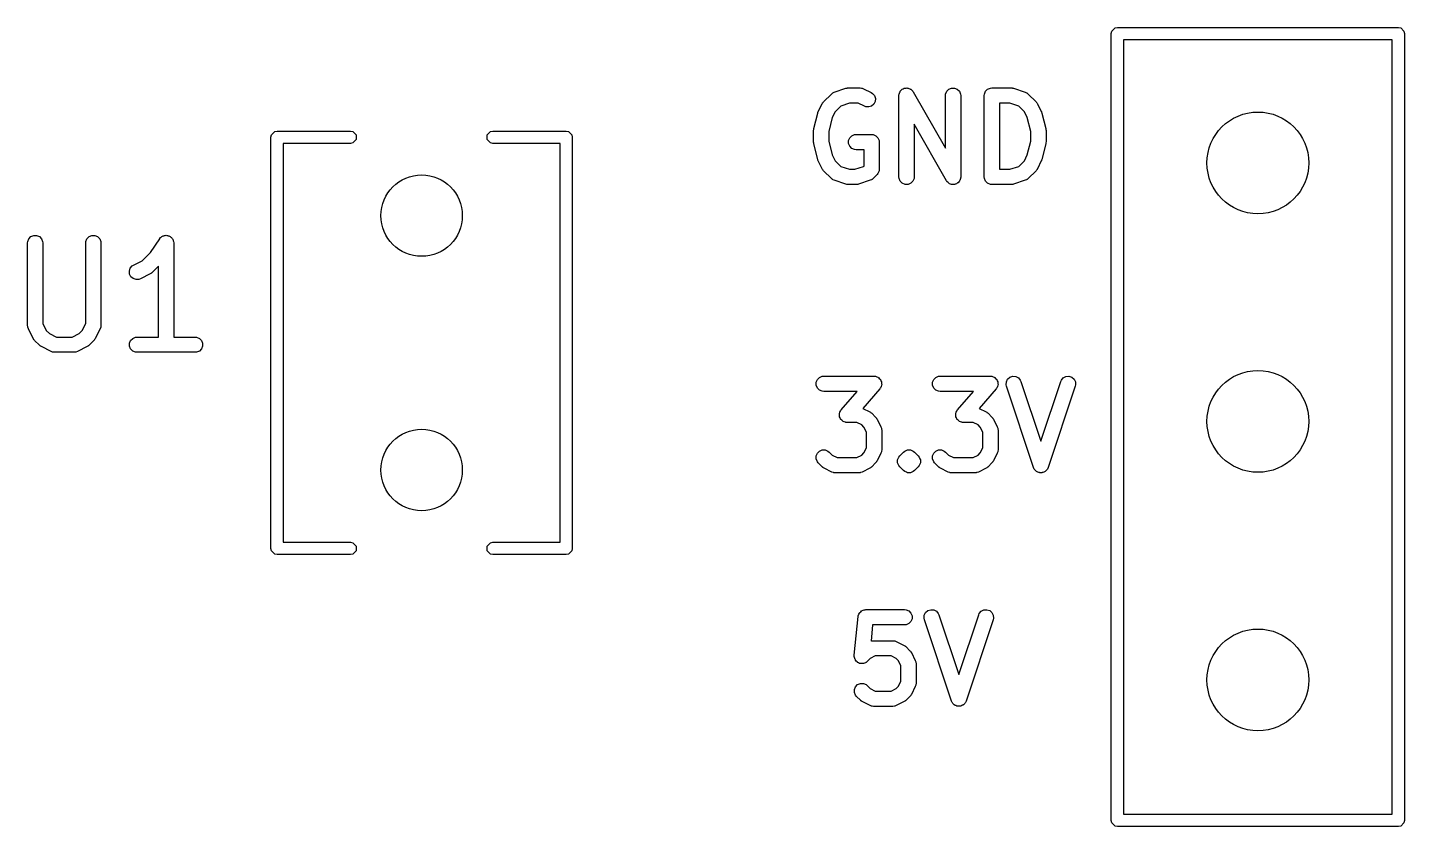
# Model space of a CAD drawing. Extents: x 90.4 to 161.7, y -143.1 to -81.8.
# Drawn here: x 146.65 to 160.18, y -105.65 to -97.8 of the extents above; entities that cross this region are included whole.
import ezdxf

# ---------------------------------------------------------------- set-up
doc = ezdxf.new("R2010")
doc.units = 0
doc.layers.add('BLACK', color=7, linetype='CONTINUOUS')

msp = doc.modelspace()

# ---------------------------------------------------------------- linework, layer by layer
at = {"layer": 'BLACK', "linetype": 'CONTINUOUS'}
for p, q in [((157.30097, -97.835795), (157.333442, -97.803323)), ((157.333442, -97.803323), (157.356403, -97.798756)), ((157.356403, -97.798756), (160.116403, -97.798756)), ((160.116403, -97.798756), (160.139364, -97.803323)), ((160.139364, -97.803323), (160.171836, -97.835795)), ((157.296403, -97.858756), (157.30097, -97.835795)), ((157.296403, -105.588756), (157.296403, -97.858756)), ((157.416403, -97.918756), (157.416403, -105.528756)), ((160.056403, -97.918756), (157.416403, -97.918756)), ((160.056403, -105.528756), (160.056403, -97.918756)), ((160.171836, -97.835795), (160.176403, -97.858756)), ((160.176403, -97.858756), (160.176403, -105.588756)), ((154.46966, -98.528235), (154.54585, -98.452045)), ((154.54585, -98.452045), (154.557215, -98.442717)), ((154.557215, -98.442717), (154.559707, -98.441684)), ((154.559707, -98.441684), (154.561741, -98.439921)), ((154.561741, -98.439921), (154.575166, -98.433927)), ((154.575166, -98.433927), (154.689452, -98.395832)), ((154.689452, -98.395832), (154.696705, -98.394182)), ((154.696705, -98.394182), (154.698537, -98.393424)), ((154.698537, -98.393424), (154.701191, -98.393162)), ((154.701191, -98.393162), (154.703789, -98.392572)), ((154.703789, -98.392572), (154.705763, -98.392712)), ((154.705763, -98.392712), (154.713169, -98.391983)), ((154.713169, -98.391983), (154.827455, -98.391983)), ((154.827455, -98.391983), (154.842087, -98.393424)), ((154.842087, -98.393424), (154.844576, -98.394455)), ((154.844576, -98.394455), (154.847264, -98.394646)), ((154.847264, -98.394646), (154.860996, -98.399901)), ((154.860996, -98.399901), (154.937186, -98.437996)), ((154.937186, -98.437996), (154.949629, -98.445828)), ((154.949629, -98.445828), (154.968802, -98.467936)), ((154.968802, -98.467936), (154.978056, -98.495697)), ((155.209598, -98.466983), (155.209968, -98.463219)), ((155.209598, -99.266983), (155.209598, -98.466983)), ((155.209781, -98.461744), (155.210302, -98.459833)), ((155.209968, -98.463219), (155.209781, -98.461744)), ((155.210302, -98.459833), (155.211039, -98.452351)), ((155.211039, -98.452351), (155.214856, -98.443135)), ((155.214856, -98.443135), (155.217481, -98.433512)), ((155.217481, -98.433512), (155.220408, -98.429731)), ((155.220408, -98.429731), (155.222238, -98.425315)), ((155.222238, -98.425315), (155.229288, -98.418264)), ((155.229288, -98.418264), (155.235398, -98.410375)), ((155.235398, -98.410375), (155.239551, -98.408001)), ((155.239551, -98.408001), (155.24293, -98.404623)), ((155.24293, -98.404623), (155.252142, -98.400806)), ((155.252142, -98.400806), (155.260807, -98.395856)), ((155.260807, -98.395856), (155.26555, -98.395253)), ((155.26555, -98.395253), (155.269966, -98.393424)), ((155.269966, -98.393424), (155.27994, -98.393424)), ((155.27994, -98.393424), (155.289837, -98.392166)), ((155.289837, -98.392166), (155.294449, -98.393424)), ((155.294449, -98.393424), (155.29923, -98.393424)), ((155.29923, -98.393424), (155.308445, -98.397241)), ((155.308445, -98.397241), (155.318069, -98.399866)), ((155.318069, -98.399866), (155.321849, -98.402793)), ((155.321849, -98.402793), (155.326266, -98.404623)), ((155.326266, -98.404623), (155.333316, -98.411673)), ((155.333316, -98.411673), (155.341206, -98.417783)), ((155.341206, -98.417783), (155.345558, -98.423915)), ((155.345558, -98.423915), (155.346958, -98.425315)), ((155.346958, -98.425315), (155.347527, -98.426689)), ((155.347527, -98.426689), (155.349716, -98.429773)), ((155.349716, -98.429773), (155.666741, -98.984566)), ((155.666741, -98.466983), (155.668182, -98.452351)), ((155.666741, -98.984566), (155.666741, -98.466983)), ((155.668182, -98.452351), (155.679381, -98.425315)), ((155.679381, -98.425315), (155.700073, -98.404623)), ((155.700073, -98.404623), (155.727109, -98.393424)), ((155.727109, -98.393424), (155.756373, -98.393424)), ((155.756373, -98.393424), (155.783409, -98.404623)), ((155.783409, -98.404623), (155.804101, -98.425315)), ((155.804101, -98.425315), (155.8153, -98.452351)), ((155.8153, -98.452351), (155.816741, -98.466983)), ((155.816741, -98.466983), (155.816741, -99.266983)), ((156.047693, -98.466983), (156.049134, -98.452351)), ((156.047693, -99.266983), (156.047693, -98.466983)), ((156.049134, -98.452351), (156.060333, -98.425315)), ((156.060333, -98.425315), (156.081025, -98.404623)), ((156.081025, -98.404623), (156.108061, -98.393424)), ((156.108061, -98.393424), (156.122693, -98.391983)), ((156.122693, -98.391983), (156.313169, -98.391983)), ((156.313169, -98.391983), (156.320574, -98.392712)), ((156.320574, -98.392712), (156.322549, -98.392572)), ((156.322549, -98.392572), (156.325146, -98.393162)), ((156.325146, -98.393162), (156.327801, -98.393424)), ((156.327801, -98.393424), (156.329632, -98.394182)), ((156.329632, -98.394182), (156.336886, -98.395832)), ((156.336886, -98.395832), (156.451172, -98.433927)), ((156.451172, -98.433927), (156.464597, -98.439921)), ((156.464597, -98.439921), (156.466632, -98.441686)), ((156.466632, -98.441686), (156.469123, -98.442718)), ((156.469123, -98.442718), (156.480488, -98.452045)), ((156.480488, -98.452045), (156.556678, -98.528235)), ((154.417516, -98.623918), (154.455611, -98.547727)), ((154.455611, -98.547727), (154.459575, -98.541427)), ((154.459575, -98.541427), (154.460333, -98.5396)), ((154.460333, -98.5396), (154.462021, -98.537543)), ((154.462021, -98.537543), (154.463443, -98.535284)), ((154.463443, -98.535284), (154.464941, -98.533984)), ((154.464941, -98.533984), (154.46966, -98.528235)), ((154.639396, -98.57063), (154.584332, -98.625694)), ((154.725339, -98.541983), (154.639396, -98.57063)), ((154.80975, -98.541983), (154.725339, -98.541983)), ((154.870104, -98.57216), (154.80975, -98.541983)), ((154.883836, -98.577415), (154.870104, -98.57216)), ((154.913026, -98.579489), (154.883836, -98.577415)), ((154.940787, -98.570235), (154.913026, -98.579489)), ((154.962895, -98.551062), (154.940787, -98.570235)), ((154.975982, -98.524887), (154.962895, -98.551062)), ((154.978056, -98.495697), (154.975982, -98.524887)), ((156.300999, -98.541983), (156.197693, -98.541983)), ((156.197693, -98.541983), (156.197693, -99.191983)), ((156.386941, -98.57063), (156.300999, -98.541983)), ((156.442005, -98.625694), (156.386941, -98.57063)), ((156.556678, -98.528235), (156.561398, -98.533985)), ((156.561398, -98.533985), (156.562895, -98.535284)), ((156.562895, -98.535284), (156.564314, -98.537538)), ((156.564314, -98.537538), (156.566006, -98.5396)), ((156.566006, -98.5396), (156.566764, -98.541432)), ((156.566764, -98.541432), (156.570727, -98.547727)), ((156.570727, -98.547727), (156.608822, -98.623918)), ((154.373741, -98.791649), (154.411837, -98.639268)), ((154.411837, -98.639268), (154.412222, -98.638188)), ((154.412222, -98.638188), (154.412261, -98.63765)), ((154.412261, -98.63765), (154.414585, -98.631574)), ((154.414585, -98.631574), (154.416784, -98.625423)), ((154.416784, -98.625423), (154.417106, -98.624987)), ((154.417106, -98.624987), (154.417516, -98.623918)), ((154.555362, -98.683634), (154.521502, -98.819075)), ((154.584332, -98.625694), (154.555362, -98.683634)), ((155.676623, -99.304193), (155.359598, -98.749399)), ((155.359598, -98.749399), (155.359598, -99.266983)), ((156.470975, -98.683633), (156.442005, -98.625694)), ((156.504836, -98.819075), (156.470975, -98.683633)), ((156.608822, -98.623918), (156.609231, -98.624987)), ((156.609231, -98.624987), (156.609554, -98.625423)), ((156.609554, -98.625423), (156.611752, -98.631574)), ((156.611752, -98.631574), (156.614077, -98.63765)), ((156.614077, -98.63765), (156.614115, -98.638188)), ((156.614115, -98.638188), (156.614501, -98.639268)), ((156.614501, -98.639268), (156.652597, -98.79165)), ((149.040347, -98.876677), (149.044914, -98.853716)), ((149.040347, -102.916677), (149.040347, -98.876677)), ((149.044914, -98.853716), (149.077386, -98.821244)), ((149.077386, -98.821244), (149.100347, -98.816677)), ((149.100347, -98.816677), (149.821347, -98.816677)), ((149.821347, -98.816677), (149.844308, -98.821244)), ((149.844308, -98.821244), (149.87678, -98.853716)), ((149.87678, -98.853716), (149.87678, -98.899638)), ((151.163914, -98.853716), (151.196386, -98.821244)), ((151.163914, -98.899638), (151.163914, -98.853716)), ((151.196386, -98.821244), (151.219347, -98.816677)), ((151.219347, -98.816677), (151.940347, -98.816677)), ((151.940347, -98.816677), (151.963308, -98.821244)), ((151.963308, -98.821244), (151.99578, -98.853716)), ((151.99578, -98.853716), (152.000347, -98.876677)), ((152.000347, -98.876677), (152.000347, -102.916677)), ((154.371502, -98.80984), (154.371753, -98.807286)), ((154.371502, -98.924126), (154.371502, -98.80984)), ((154.371591, -98.806194), (154.3724, -98.800719)), ((154.371753, -98.807286), (154.371591, -98.806194)), ((154.3724, -98.800719), (154.372943, -98.795208)), ((154.372943, -98.795208), (154.373365, -98.794187)), ((154.373365, -98.794187), (154.373741, -98.791649)), ((154.521502, -98.819075), (154.521502, -98.91489)), ((154.715801, -98.909494), (154.727, -98.882458)), ((154.727, -98.882458), (154.747692, -98.861766)), ((154.747692, -98.861766), (154.774728, -98.850567)), ((154.774728, -98.850567), (154.78936, -98.849126)), ((154.78936, -98.849126), (154.941741, -98.849126)), ((154.941741, -98.849126), (154.956373, -98.850567)), ((154.956373, -98.850567), (154.983409, -98.861766)), ((154.983409, -98.861766), (155.004101, -98.882458)), ((155.004101, -98.882458), (155.0153, -98.909494)), ((156.504836, -98.91489), (156.504836, -98.819075)), ((156.652597, -98.79165), (156.652972, -98.794186)), ((156.652972, -98.794186), (156.653395, -98.795208)), ((156.653395, -98.795208), (156.653937, -98.80072)), ((156.653937, -98.80072), (156.654747, -98.806194)), ((156.654747, -98.806194), (156.654584, -98.807286)), ((156.654584, -98.807286), (156.654836, -98.80984)), ((156.654836, -98.80984), (156.654836, -98.924126)), ((149.821347, -98.936677), (149.160347, -98.936677)), ((149.160347, -98.936677), (149.160347, -102.856677)), ((149.844308, -98.93211), (149.821347, -98.936677)), ((149.87678, -98.899638), (149.844308, -98.93211)), ((151.196386, -98.93211), (151.163914, -98.899638)), ((151.219347, -98.936677), (151.196386, -98.93211)), ((151.880347, -98.936677), (151.219347, -98.936677)), ((151.880347, -102.856677), (151.880347, -98.936677)), ((154.371753, -98.926679), (154.371502, -98.924126)), ((154.371591, -98.927772), (154.371753, -98.926679)), ((154.3724, -98.933246), (154.371591, -98.927772)), ((154.372943, -98.938758), (154.3724, -98.933246)), ((154.373365, -98.939778), (154.372943, -98.938758)), ((154.373741, -98.942317), (154.373365, -98.939778)), ((154.411837, -99.094698), (154.373741, -98.942317)), ((154.521502, -98.91489), (154.555362, -99.05033)), ((154.715801, -98.938758), (154.715801, -98.909494)), ((154.727, -98.965794), (154.715801, -98.938758)), ((154.747692, -98.986486), (154.727, -98.965794)), ((154.774728, -98.997685), (154.747692, -98.986486)), ((154.78936, -98.999126), (154.774728, -98.997685)), ((154.866741, -98.999126), (154.78936, -98.999126)), ((154.866741, -99.159726), (154.866741, -98.999126)), ((155.0153, -98.909494), (155.016741, -98.924126)), ((155.016741, -98.924126), (155.016741, -99.190792)), ((156.470975, -99.050331), (156.504836, -98.91489)), ((156.652597, -98.942316), (156.614501, -99.094698)), ((156.652972, -98.939779), (156.652597, -98.942316)), ((156.653395, -98.938758), (156.652972, -98.939779)), ((156.653937, -98.933245), (156.653395, -98.938758)), ((156.654747, -98.927772), (156.653937, -98.933245)), ((156.654836, -98.924126), (156.654584, -98.926679)), ((156.654584, -98.926679), (156.654747, -98.927772)), ((154.412222, -99.095777), (154.411837, -99.094698)), ((154.412261, -99.096316), (154.412222, -99.095777)), ((154.414585, -99.102391), (154.412261, -99.096316)), ((154.416784, -99.108543), (154.414585, -99.102391)), ((154.417106, -99.108978), (154.416784, -99.108543)), ((154.417516, -99.110048), (154.417106, -99.108978)), ((154.455611, -99.186238), (154.417516, -99.110048)), ((154.555362, -99.05033), (154.584332, -99.10827)), ((154.584332, -99.10827), (154.639397, -99.163336)), ((156.38694, -99.163336), (156.442005, -99.10827)), ((156.442005, -99.10827), (156.470975, -99.050331)), ((156.608822, -99.110048), (156.570727, -99.186238)), ((156.609231, -99.108978), (156.608822, -99.110048)), ((156.609554, -99.108543), (156.609231, -99.108978)), ((156.611752, -99.102391), (156.609554, -99.108543)), ((156.614077, -99.096316), (156.611752, -99.102391)), ((156.614115, -99.095777), (156.614077, -99.096316)), ((156.614501, -99.094698), (156.614115, -99.095777)), ((154.459574, -99.192534), (154.455611, -99.186238)), ((154.460332, -99.194364), (154.459574, -99.192534)), ((154.462021, -99.196422), (154.460332, -99.194364)), ((154.463443, -99.198681), (154.462021, -99.196422)), ((154.464941, -99.19998), (154.463443, -99.198681)), ((154.46966, -99.20573), (154.464941, -99.19998)), ((154.54585, -99.281921), (154.46966, -99.20573)), ((154.557215, -99.291248), (154.54585, -99.281921)), ((154.559705, -99.292279), (154.557215, -99.291248)), ((154.639397, -99.163336), (154.725339, -99.191983)), ((154.725339, -99.191983), (154.77719, -99.191983)), ((154.77719, -99.191983), (154.863131, -99.163336)), ((154.863131, -99.163336), (154.866741, -99.159726)), ((154.945313, -99.291248), (154.942824, -99.292278)), ((154.956678, -99.281921), (154.945313, -99.291248)), ((154.994774, -99.243825), (154.956678, -99.281921)), ((155.004102, -99.23246), (154.994774, -99.243825)), ((155.015173, -99.20573), (155.004102, -99.23246)), ((155.0153, -99.205424), (155.015173, -99.20573)), ((155.016741, -99.190792), (155.0153, -99.205424)), ((155.211039, -99.281615), (155.209598, -99.266983)), ((155.222238, -99.308651), (155.211039, -99.281615)), ((155.358157, -99.281615), (155.346958, -99.308651)), ((155.359598, -99.266983), (155.358157, -99.281615)), ((155.811482, -99.29083), (155.808858, -99.300454)), ((155.8153, -99.281615), (155.811482, -99.29083)), ((155.816036, -99.274132), (155.8153, -99.281615)), ((155.816558, -99.272222), (155.816036, -99.274132)), ((155.816741, -99.266983), (155.81637, -99.270746)), ((155.81637, -99.270746), (155.816558, -99.272222)), ((156.049134, -99.281615), (156.047693, -99.266983)), ((156.060333, -99.308651), (156.049134, -99.281615)), ((156.197693, -99.191983), (156.300999, -99.191983)), ((156.300999, -99.191983), (156.38694, -99.163336)), ((156.469123, -99.291248), (156.466632, -99.292279)), ((156.480488, -99.281921), (156.469123, -99.291248)), ((156.556679, -99.205729), (156.480488, -99.281921)), ((156.561396, -99.19998), (156.556679, -99.205729)), ((156.562895, -99.198681), (156.561396, -99.19998)), ((156.564316, -99.196422), (156.562895, -99.198681)), ((156.566006, -99.194364), (156.564316, -99.196422)), ((156.566763, -99.192534), (156.566006, -99.194364)), ((156.570727, -99.186238), (156.566763, -99.192534)), ((154.561741, -99.294045), (154.559705, -99.292279)), ((154.575166, -99.300039), (154.561741, -99.294045)), ((154.689452, -99.338134), (154.575166, -99.300039)), ((154.696705, -99.339783), (154.689452, -99.338134)), ((154.698537, -99.340542), (154.696705, -99.339783)), ((154.701191, -99.340803), (154.698537, -99.340542)), ((154.703789, -99.341394), (154.701191, -99.340803)), ((154.705763, -99.341253), (154.703789, -99.341394)), ((154.713169, -99.341983), (154.705763, -99.341253)), ((154.78936, -99.341983), (154.713169, -99.341983)), ((154.796765, -99.341253), (154.78936, -99.341983)), ((154.79874, -99.341394), (154.796765, -99.341253)), ((154.801337, -99.340803), (154.79874, -99.341394)), ((154.803992, -99.340542), (154.801337, -99.340803)), ((154.805823, -99.339783), (154.803992, -99.340542)), ((154.813077, -99.338134), (154.805823, -99.339783)), ((154.927362, -99.300039), (154.813077, -99.338134)), ((154.940788, -99.294045), (154.927362, -99.300039)), ((154.942824, -99.292278), (154.940788, -99.294045)), ((155.24293, -99.329343), (155.222238, -99.308651)), ((155.269966, -99.340542), (155.24293, -99.329343)), ((155.29923, -99.340542), (155.269966, -99.340542)), ((155.326266, -99.329343), (155.29923, -99.340542)), ((155.346958, -99.308651), (155.326266, -99.329343)), ((155.678811, -99.307276), (155.676623, -99.304193)), ((155.679381, -99.308651), (155.678811, -99.307276)), ((155.68078, -99.31005), (155.679381, -99.308651)), ((155.685133, -99.316183), (155.68078, -99.31005)), ((155.693021, -99.322291), (155.685133, -99.316183)), ((155.700073, -99.329343), (155.693021, -99.322291)), ((155.704491, -99.331173), (155.700073, -99.329343)), ((155.708271, -99.3341), (155.704491, -99.331173)), ((155.717892, -99.336724), (155.708271, -99.3341)), ((155.727109, -99.340542), (155.717892, -99.336724)), ((155.73189, -99.340542), (155.727109, -99.340542)), ((155.736502, -99.3418), (155.73189, -99.340542)), ((155.746399, -99.340542), (155.736502, -99.3418)), ((155.756373, -99.340542), (155.746399, -99.340542)), ((155.760788, -99.338712), (155.756373, -99.340542)), ((155.765532, -99.33811), (155.760788, -99.338712)), ((155.774196, -99.333159), (155.765532, -99.33811)), ((155.783409, -99.329343), (155.774196, -99.333159)), ((155.786787, -99.325964), (155.783409, -99.329343)), ((155.790941, -99.323591), (155.786787, -99.325964)), ((155.79705, -99.315701), (155.790941, -99.323591)), ((155.804101, -99.308651), (155.79705, -99.315701)), ((155.80593, -99.304234), (155.804101, -99.308651)), ((155.808858, -99.300454), (155.80593, -99.304234)), ((156.081025, -99.329343), (156.060333, -99.308651)), ((156.108061, -99.340542), (156.081025, -99.329343)), ((156.122693, -99.341983), (156.108061, -99.340542)), ((156.313169, -99.341983), (156.122693, -99.341983)), ((156.320574, -99.341253), (156.313169, -99.341983)), ((156.322549, -99.341394), (156.320574, -99.341253)), ((156.325146, -99.340803), (156.322549, -99.341394)), ((156.327801, -99.340542), (156.325146, -99.340803)), ((156.329632, -99.339783), (156.327801, -99.340542)), ((156.336886, -99.338134), (156.329632, -99.339783)), ((156.451172, -99.300039), (156.336886, -99.338134)), ((156.464597, -99.294045), (156.451172, -99.300039)), ((156.466632, -99.292279), (156.464597, -99.294045)), ((146.648856, -99.914955), (146.650297, -99.900323)), ((146.648856, -100.724478), (146.648856, -99.914955)), ((146.650297, -99.900323), (146.661496, -99.873287)), ((146.661496, -99.873287), (146.682188, -99.852595)), ((146.682188, -99.852595), (146.709224, -99.841396)), ((146.709224, -99.841396), (146.738488, -99.841396)), ((146.738488, -99.841396), (146.765524, -99.852595)), ((146.765524, -99.852595), (146.786216, -99.873287)), ((146.786216, -99.873287), (146.797415, -99.900323)), ((146.797415, -99.900323), (146.798856, -99.914955)), ((146.798856, -99.914955), (146.798856, -100.706773)), ((147.220284, -99.914955), (147.221725, -99.900323)), ((147.220284, -100.706773), (147.220284, -99.914955)), ((147.221725, -99.900323), (147.232924, -99.873287)), ((147.232924, -99.873287), (147.253616, -99.852595)), ((147.253616, -99.852595), (147.280652, -99.841396)), ((147.280652, -99.841396), (147.309916, -99.841396)), ((147.309916, -99.841396), (147.336952, -99.852595)), ((147.336952, -99.852595), (147.357644, -99.873287)), ((147.357644, -99.873287), (147.368843, -99.900323)), ((147.368843, -99.900323), (147.370284, -99.914955)), ((147.370284, -99.914955), (147.370284, -100.724478)), ((147.856046, -100.010032), (147.947166, -99.873352)), ((147.947166, -99.873352), (147.9472, -99.873309)), ((147.9472, -99.873309), (147.94721, -99.873287)), ((147.94721, -99.873287), (147.947261, -99.873235)), ((147.947261, -99.873235), (147.956482, -99.861977)), ((147.956482, -99.861977), (147.962651, -99.857845)), ((147.962651, -99.857845), (147.967902, -99.852595)), ((147.967902, -99.852595), (147.974691, -99.849782)), ((147.974691, -99.849782), (147.980797, -99.845694)), ((147.980797, -99.845694), (147.988077, -99.844237)), ((147.988077, -99.844237), (147.994938, -99.841396)), ((147.994938, -99.841396), (148.002286, -99.841396)), ((148.002286, -99.841396), (148.009491, -99.839955)), ((148.009491, -99.839955), (148.016775, -99.841396)), ((148.016775, -99.841396), (148.024202, -99.841396)), ((148.024202, -99.841396), (148.03099, -99.844208)), ((148.03099, -99.844208), (148.038199, -99.845634)), ((148.038199, -99.845634), (148.044378, -99.849753)), ((148.044378, -99.849753), (148.051238, -99.852595)), ((148.051238, -99.852595), (148.056431, -99.857788)), ((148.056431, -99.857788), (148.062548, -99.861866)), ((148.062548, -99.861866), (148.066681, -99.868038)), ((148.066681, -99.868038), (148.07193, -99.873287)), ((148.07193, -99.873287), (148.074741, -99.880074)), ((148.074741, -99.880074), (148.078831, -99.886181)), ((148.078831, -99.886181), (148.080287, -99.893462)), ((148.080287, -99.893462), (148.083129, -99.900323)), ((148.083129, -99.900323), (148.084554, -99.914799)), ((148.084554, -99.914799), (148.08457, -99.914876)), ((148.08457, -99.914876), (148.084564, -99.914902)), ((148.084564, -99.914902), (148.08457, -99.914955)), ((148.08457, -99.914955), (148.08457, -100.839955)), ((147.690315, -100.133587), (147.774667, -100.091411)), ((147.774667, -100.091411), (147.856046, -100.010032)), ((147.649445, -100.191288), (147.658699, -100.163527)), ((147.651519, -100.220478), (147.649445, -100.191288)), ((147.664606, -100.246653), (147.651519, -100.220478)), ((147.658699, -100.163527), (147.677872, -100.141419)), ((147.677872, -100.141419), (147.690315, -100.133587)), ((147.852635, -100.220132), (147.757397, -100.267751)), ((147.858934, -100.216167), (147.852635, -100.220132)), ((147.860762, -100.21541), (147.858934, -100.216167)), ((147.862818, -100.213721), (147.860762, -100.21541)), ((147.865078, -100.2123), (147.862818, -100.213721)), ((147.866377, -100.210801), (147.865078, -100.2123)), ((147.872127, -100.206083), (147.866377, -100.210801)), ((147.93457, -100.14364), (147.872127, -100.206083)), ((147.93457, -100.839955), (147.93457, -100.14364)), ((147.686714, -100.265826), (147.664606, -100.246653)), ((147.714475, -100.27508), (147.686714, -100.265826)), ((147.743665, -100.273006), (147.714475, -100.27508)), ((147.757397, -100.267751), (147.743665, -100.273006)), ((146.650297, -100.73911), (146.648856, -100.724478)), ((146.651328, -100.741599), (146.650297, -100.73911)), ((146.651519, -100.744287), (146.651328, -100.741599)), ((146.656774, -100.758019), (146.651519, -100.744287)), ((146.704393, -100.853257), (146.656774, -100.758019)), ((146.798856, -100.706773), (146.833114, -100.775289)), ((146.833114, -100.775289), (146.863521, -100.805697)), ((147.155618, -100.805697), (147.186025, -100.775289)), ((147.186025, -100.775289), (147.220284, -100.706773)), ((147.362366, -100.758019), (147.314747, -100.853257)), ((147.367621, -100.744288), (147.362366, -100.758019)), ((147.367812, -100.741598), (147.367621, -100.744288)), ((147.368843, -100.73911), (147.367812, -100.741598)), ((147.370284, -100.724478), (147.368843, -100.73911)), ((146.708356, -100.859553), (146.704393, -100.853257)), ((146.709114, -100.861383), (146.708356, -100.859553)), ((146.710803, -100.863441), (146.709114, -100.861383)), ((146.712225, -100.8657), (146.710803, -100.863441)), ((146.713723, -100.866999), (146.712225, -100.8657)), ((146.718441, -100.872748), (146.713723, -100.866999)), ((146.76606, -100.920368), (146.718441, -100.872748)), ((146.863521, -100.805697), (146.932037, -100.839955)), ((146.932037, -100.839955), (147.087103, -100.839955)), ((147.087103, -100.839955), (147.155618, -100.805697)), ((147.300698, -100.872749), (147.25308, -100.920368)), ((147.305416, -100.866999), (147.300698, -100.872749)), ((147.306915, -100.8657), (147.305416, -100.866999)), ((147.308336, -100.863441), (147.306915, -100.8657)), ((147.310026, -100.861383), (147.308336, -100.863441)), ((147.310783, -100.859553), (147.310026, -100.861383)), ((147.314747, -100.853257), (147.310783, -100.859553)), ((147.650297, -100.900323), (147.661496, -100.873287)), ((147.650297, -100.929587), (147.650297, -100.900323)), ((147.661496, -100.873287), (147.682188, -100.852595)), ((147.682188, -100.852595), (147.709224, -100.841396)), ((147.709224, -100.841396), (147.723856, -100.839955)), ((147.723856, -100.839955), (147.93457, -100.839955)), ((148.08457, -100.839955), (148.295284, -100.839955)), ((148.295284, -100.839955), (148.309916, -100.841396)), ((148.309916, -100.841396), (148.336952, -100.852595)), ((148.336952, -100.852595), (148.357644, -100.873287)), ((148.357644, -100.873287), (148.368843, -100.900323)), ((148.368843, -100.900323), (148.368843, -100.929587)), ((146.771809, -100.925086), (146.76606, -100.920368)), ((146.77311, -100.926586), (146.771809, -100.925086)), ((146.775369, -100.928008), (146.77311, -100.926586)), ((146.777426, -100.929696), (146.775369, -100.928008)), ((146.779253, -100.930453), (146.777426, -100.929696)), ((146.785553, -100.934418), (146.779253, -100.930453)), ((146.880791, -100.982037), (146.785553, -100.934418)), ((146.894522, -100.987292), (146.880791, -100.982037)), ((146.897211, -100.987483), (146.894522, -100.987292)), ((146.8997, -100.988514), (146.897211, -100.987483)), ((146.914332, -100.989955), (146.8997, -100.988514)), ((147.104808, -100.989955), (146.914332, -100.989955)), ((147.11944, -100.988514), (147.104808, -100.989955)), ((147.121929, -100.987482), (147.11944, -100.988514)), ((147.124617, -100.987292), (147.121929, -100.987482)), ((147.138349, -100.982037), (147.124617, -100.987292)), ((147.233587, -100.934418), (147.138349, -100.982037)), ((147.239886, -100.930453), (147.233587, -100.934418)), ((147.241714, -100.929696), (147.239886, -100.930453)), ((147.24377, -100.928008), (147.241714, -100.929696)), ((147.24603, -100.926586), (147.24377, -100.928008)), ((147.24733, -100.925086), (147.24603, -100.926586)), ((147.25308, -100.920368), (147.24733, -100.925086)), ((147.661496, -100.956623), (147.650297, -100.929587)), ((147.682188, -100.977315), (147.661496, -100.956623)), ((147.709224, -100.988514), (147.682188, -100.977315)), ((147.723856, -100.989955), (147.709224, -100.988514)), ((148.295284, -100.989955), (147.723856, -100.989955)), ((148.309916, -100.988514), (148.295284, -100.989955)), ((148.336952, -100.977315), (148.309916, -100.988514)), ((148.357644, -100.956623), (148.336952, -100.977315)), ((148.368843, -100.929587), (148.357644, -100.956623)), ((154.397113, -101.284797), (154.408312, -101.257761)), ((154.397113, -101.314061), (154.397113, -101.284797)), ((154.408312, -101.341097), (154.397113, -101.314061)), ((154.408312, -101.257761), (154.429004, -101.237069)), ((154.429004, -101.237069), (154.45604, -101.22587)), ((154.45604, -101.22587), (154.470672, -101.224429)), ((154.470672, -101.224429), (154.96591, -101.224429)), ((154.96591, -101.224429), (154.973642, -101.22519)), ((154.973642, -101.22519), (154.975616, -101.225059)), ((154.975616, -101.225059), (154.976975, -101.225518)), ((154.976975, -101.225518), (154.980542, -101.22587)), ((154.980542, -101.22587), (154.991793, -101.23053)), ((154.991793, -101.23053), (155.003337, -101.234435)), ((155.003337, -101.234435), (155.005241, -101.2361)), ((155.005241, -101.2361), (155.007578, -101.237069)), ((155.007578, -101.237069), (155.016188, -101.245679)), ((155.016188, -101.245679), (155.025361, -101.253705)), ((155.025361, -101.253705), (155.026483, -101.255974)), ((155.026483, -101.255974), (155.02827, -101.257761)), ((155.02827, -101.257761), (155.032928, -101.269008)), ((155.032928, -101.269008), (155.038333, -101.279936)), ((155.039469, -101.314061), (155.034808, -101.325312)), ((155.038333, -101.279936), (155.038501, -101.28246)), ((155.038501, -101.28246), (155.039469, -101.284797)), ((155.039469, -101.284797), (155.039469, -101.296972)), ((155.039469, -101.296972), (155.04028, -101.309135)), ((155.04028, -101.309135), (155.039469, -101.311532)), ((155.039469, -101.311532), (155.039469, -101.314061)), ((155.53997, -101.284797), (155.551169, -101.257761)), ((155.53997, -101.314061), (155.53997, -101.284797)), ((155.551169, -101.341097), (155.53997, -101.314061)), ((155.551169, -101.257761), (155.571861, -101.237069)), ((155.571861, -101.237069), (155.598897, -101.22587)), ((155.598897, -101.22587), (155.613529, -101.224429)), ((155.613529, -101.224429), (156.108767, -101.224429)), ((156.108767, -101.224429), (156.116499, -101.22519)), ((156.116499, -101.22519), (156.118473, -101.225059)), ((156.118473, -101.225059), (156.119832, -101.225518)), ((156.119832, -101.225518), (156.123399, -101.22587)), ((156.123399, -101.22587), (156.13465, -101.23053)), ((156.13465, -101.23053), (156.146194, -101.234435)), ((156.146194, -101.234435), (156.148098, -101.2361)), ((156.148098, -101.2361), (156.150435, -101.237069)), ((156.150435, -101.237069), (156.159045, -101.245679)), ((156.159045, -101.245679), (156.168218, -101.253705)), ((156.168218, -101.253705), (156.16934, -101.255974)), ((156.16934, -101.255974), (156.171127, -101.257761)), ((156.171127, -101.257761), (156.175785, -101.269008)), ((156.175785, -101.269008), (156.18119, -101.279936)), ((156.182326, -101.314061), (156.177665, -101.325312)), ((156.18119, -101.279936), (156.181358, -101.28246)), ((156.181358, -101.28246), (156.182326, -101.284797)), ((156.182326, -101.284797), (156.182326, -101.296972)), ((156.182326, -101.296972), (156.183137, -101.309135)), ((156.183137, -101.309135), (156.182326, -101.311532)), ((156.182326, -101.311532), (156.182326, -101.314061)), ((156.262928, -101.308809), (156.265003, -101.279619)), ((156.266188, -101.323146), (156.262928, -101.308809)), ((156.265003, -101.279619), (156.278089, -101.253446)), ((156.278089, -101.253446), (156.300196, -101.234272)), ((156.300196, -101.234272), (156.327959, -101.225018)), ((156.327959, -101.225018), (156.357149, -101.227093)), ((156.357149, -101.227093), (156.383322, -101.240179)), ((156.383322, -101.240179), (156.402496, -101.262286)), ((156.402496, -101.262286), (156.40849, -101.275712)), ((156.40849, -101.275712), (156.604005, -101.862258)), ((156.604005, -101.862258), (156.799521, -101.275712)), ((156.799521, -101.275712), (156.805515, -101.262286)), ((156.805515, -101.262286), (156.824689, -101.240179)), ((156.824689, -101.240179), (156.850862, -101.227092)), ((156.850862, -101.227092), (156.880052, -101.225018)), ((156.880052, -101.225018), (156.907815, -101.234272)), ((156.907815, -101.234272), (156.929922, -101.253445)), ((156.929922, -101.253445), (156.943009, -101.279619)), ((156.945083, -101.308809), (156.941823, -101.323146)), ((156.943009, -101.279619), (156.945083, -101.308809)), ((154.429004, -101.361789), (154.408312, -101.341097)), ((154.45604, -101.372988), (154.429004, -101.361789)), ((154.470672, -101.374429), (154.45604, -101.372988)), ((154.800628, -101.374429), (154.470672, -101.374429)), ((154.642801, -101.554803), (154.800628, -101.374429)), ((155.022354, -101.348816), (154.854393, -101.54077)), ((155.026874, -101.342492), (155.022354, -101.348816)), ((155.02827, -101.341097), (155.026874, -101.342492)), ((155.028818, -101.339773), (155.02827, -101.341097)), ((155.030904, -101.336856), (155.028818, -101.339773)), ((155.034808, -101.325312), (155.030904, -101.336856)), ((155.571861, -101.361789), (155.551169, -101.341097)), ((155.598897, -101.372988), (155.571861, -101.361789)), ((155.613529, -101.374429), (155.598897, -101.372988)), ((155.943485, -101.374429), (155.613529, -101.374429)), ((155.785658, -101.554803), (155.943485, -101.374429)), ((156.165211, -101.348816), (155.99725, -101.54077)), ((156.169731, -101.342492), (156.165211, -101.348816)), ((156.171127, -101.341097), (156.169731, -101.342492)), ((156.171675, -101.339773), (156.171127, -101.341097)), ((156.173761, -101.336856), (156.171675, -101.339773)), ((156.177665, -101.325312), (156.173761, -101.336856)), ((156.532855, -102.123146), (156.266188, -101.323146)), ((156.941823, -101.323146), (156.675157, -102.123146)), ((154.625685, -101.589559), (154.630348, -101.578301)), ((154.625685, -101.592089), (154.625685, -101.589559)), ((154.630348, -101.578301), (154.63425, -101.566764)), ((154.63425, -101.566764), (154.636335, -101.563846)), ((154.636335, -101.563846), (154.636884, -101.562523)), ((154.636884, -101.562523), (154.638279, -101.561127)), ((154.638279, -101.561127), (154.642801, -101.554803)), ((154.854393, -101.54077), (154.923261, -101.575204)), ((154.923261, -101.575204), (154.92956, -101.579168)), ((154.92956, -101.579168), (154.931388, -101.579926)), ((154.931388, -101.579926), (154.933444, -101.581614)), ((154.933444, -101.581614), (154.935704, -101.583036)), ((154.935704, -101.583036), (154.937003, -101.584534)), ((154.937003, -101.584534), (154.942753, -101.589253)), ((154.942753, -101.589253), (154.980848, -101.627348)), ((155.768542, -101.589559), (155.773205, -101.578301)), ((155.768542, -101.592089), (155.768542, -101.589559)), ((155.773205, -101.578301), (155.777107, -101.566764)), ((155.777107, -101.566764), (155.779192, -101.563846)), ((155.779192, -101.563846), (155.779741, -101.562523)), ((155.779741, -101.562523), (155.781136, -101.561127)), ((155.781136, -101.561127), (155.785658, -101.554803)), ((155.99725, -101.54077), (156.066118, -101.575204)), ((156.066118, -101.575204), (156.072417, -101.579168)), ((156.072417, -101.579168), (156.074245, -101.579926)), ((156.074245, -101.579926), (156.076301, -101.581614)), ((156.076301, -101.581614), (156.078561, -101.583036)), ((156.078561, -101.583036), (156.07986, -101.584534)), ((156.07986, -101.584534), (156.08561, -101.589253)), ((156.08561, -101.589253), (156.123705, -101.627348)), ((154.624875, -101.594485), (154.625685, -101.592089)), ((154.625685, -101.606638), (154.624875, -101.594485)), ((154.625685, -101.618823), (154.625685, -101.606638)), ((154.626652, -101.621159), (154.625685, -101.618823)), ((154.626821, -101.623683), (154.626652, -101.621159)), ((154.632223, -101.634608), (154.626821, -101.623683)), ((154.636884, -101.645859), (154.632223, -101.634608)), ((154.63867, -101.647645), (154.636884, -101.645859)), ((154.639793, -101.649915), (154.63867, -101.647645)), ((154.648965, -101.65794), (154.639793, -101.649915)), ((154.657576, -101.666551), (154.648965, -101.65794)), ((154.659912, -101.667519), (154.657576, -101.666551)), ((154.661817, -101.669185), (154.659912, -101.667519)), ((154.673354, -101.673086), (154.661817, -101.669185)), ((154.684612, -101.67775), (154.673354, -101.673086)), ((154.688182, -101.678101), (154.684612, -101.67775)), ((154.689538, -101.67856), (154.688182, -101.678101)), ((154.691505, -101.678428), (154.689538, -101.67856)), ((154.699244, -101.679191), (154.691505, -101.678428)), ((154.795824, -101.679191), (154.699244, -101.679191)), ((154.845293, -101.703925), (154.795824, -101.679191)), ((154.866175, -101.724807), (154.845293, -101.703925)), ((154.89091, -101.774276), (154.866175, -101.724807)), ((154.980848, -101.627348), (154.985566, -101.633097)), ((154.985566, -101.633097), (154.987065, -101.634397)), ((154.987065, -101.634397), (154.988486, -101.636656)), ((154.988486, -101.636656), (154.990175, -101.638713)), ((154.990175, -101.638713), (154.990932, -101.64054)), ((154.990932, -101.64054), (154.994897, -101.64684)), ((154.994897, -101.64684), (155.032992, -101.723031)), ((155.032992, -101.723031), (155.038247, -101.736763)), ((155.767732, -101.594485), (155.768542, -101.592089)), ((155.768542, -101.606638), (155.767732, -101.594485)), ((155.768542, -101.618823), (155.768542, -101.606638)), ((155.769509, -101.621159), (155.768542, -101.618823)), ((155.769678, -101.623683), (155.769509, -101.621159)), ((155.77508, -101.634608), (155.769678, -101.623683)), ((155.779741, -101.645859), (155.77508, -101.634608)), ((155.781527, -101.647645), (155.779741, -101.645859)), ((155.78265, -101.649915), (155.781527, -101.647645)), ((155.791822, -101.65794), (155.78265, -101.649915)), ((155.800433, -101.666551), (155.791822, -101.65794)), ((155.802769, -101.667519), (155.800433, -101.666551)), ((155.804674, -101.669185), (155.802769, -101.667519)), ((155.816211, -101.673086), (155.804674, -101.669185)), ((155.827469, -101.67775), (155.816211, -101.673086)), ((155.831039, -101.678101), (155.827469, -101.67775)), ((155.832395, -101.67856), (155.831039, -101.678101)), ((155.834362, -101.678428), (155.832395, -101.67856)), ((155.842101, -101.679191), (155.834362, -101.678428)), ((155.938681, -101.679191), (155.842101, -101.679191)), ((155.98815, -101.703925), (155.938681, -101.679191)), ((156.009032, -101.724807), (155.98815, -101.703925)), ((156.033767, -101.774276), (156.009032, -101.724807)), ((156.123705, -101.627348), (156.128423, -101.633097)), ((156.128423, -101.633097), (156.129922, -101.634397)), ((156.129922, -101.634397), (156.131343, -101.636656)), ((156.131343, -101.636656), (156.133032, -101.638713)), ((156.133032, -101.638713), (156.133789, -101.64054)), ((156.133789, -101.64054), (156.137754, -101.64684)), ((156.137754, -101.64684), (156.175849, -101.723031)), ((156.175849, -101.723031), (156.181104, -101.736763)), ((154.89091, -101.929343), (154.89091, -101.774276)), ((155.038247, -101.736763), (155.038437, -101.73945)), ((155.038437, -101.73945), (155.039469, -101.74194)), ((155.039469, -101.74194), (155.04091, -101.756572)), ((155.04091, -101.756572), (155.04091, -101.947048)), ((156.033767, -101.929343), (156.033767, -101.774276)), ((156.181104, -101.736763), (156.181294, -101.73945)), ((156.181294, -101.73945), (156.182326, -101.74194)), ((156.182326, -101.74194), (156.183767, -101.756572)), ((156.183767, -101.756572), (156.183767, -101.947048)), ((154.397113, -102.008606), (154.408312, -101.98157)), ((154.408312, -101.98157), (154.429005, -101.960877)), ((154.429005, -101.960877), (154.456042, -101.949679)), ((154.456042, -101.949679), (154.485304, -101.949679)), ((154.485304, -101.949679), (154.51234, -101.960878)), ((154.51234, -101.960878), (154.523706, -101.970206)), ((154.523706, -101.970206), (154.553194, -101.999695)), ((154.845292, -101.999695), (154.866175, -101.978811)), ((154.866175, -101.978811), (154.89091, -101.929343)), ((155.032992, -101.980589), (154.994897, -102.056779)), ((155.038247, -101.966857), (155.032992, -101.980589)), ((155.038437, -101.964169), (155.038247, -101.966857)), ((155.039469, -101.96168), (155.038437, -101.964169)), ((155.04091, -101.947048), (155.039469, -101.96168)), ((155.217639, -102.008301), (155.255735, -101.970205)), ((155.255735, -101.970205), (155.2671, -101.960877)), ((155.2671, -101.960877), (155.286217, -101.952958)), ((155.286217, -101.952958), (155.294136, -101.949679)), ((155.294136, -101.949679), (155.3234, -101.949679)), ((155.3234, -101.949679), (155.350436, -101.960877)), ((155.350436, -101.960877), (155.350441, -101.960882)), ((155.350441, -101.960882), (155.361802, -101.970206)), ((155.361802, -101.970206), (155.399897, -102.008302)), ((155.53997, -102.008606), (155.551169, -101.98157)), ((155.551169, -101.98157), (155.571862, -101.960877)), ((155.571862, -101.960877), (155.598899, -101.949679)), ((155.598899, -101.949679), (155.628161, -101.949679)), ((155.628161, -101.949679), (155.655197, -101.960878)), ((155.655197, -101.960878), (155.666563, -101.970206)), ((155.666563, -101.970206), (155.696051, -101.999695)), ((155.988149, -101.999695), (156.009032, -101.978811)), ((156.009032, -101.978811), (156.033767, -101.929343)), ((156.175849, -101.980589), (156.137754, -102.056779)), ((156.181104, -101.966857), (156.175849, -101.980589)), ((156.181294, -101.964169), (156.181104, -101.966857)), ((156.182326, -101.96168), (156.181294, -101.964169)), ((156.183767, -101.947048), (156.182326, -101.96168)), ((154.397113, -102.037868), (154.397113, -102.008606)), ((154.408311, -102.064905), (154.397113, -102.037868)), ((154.417638, -102.07627), (154.408311, -102.064905)), ((154.455733, -102.114366), (154.417638, -102.07627)), ((154.461484, -102.119086), (154.455733, -102.114366)), ((154.462783, -102.120584), (154.461484, -102.119086)), ((154.465038, -102.122003), (154.462783, -102.120584)), ((154.467098, -102.123694), (154.465038, -102.122003)), ((154.468928, -102.124452), (154.467098, -102.123694)), ((154.475226, -102.128416), (154.468928, -102.124452)), ((154.551417, -102.166511), (154.475226, -102.128416)), ((154.553194, -101.999695), (154.602663, -102.024429)), ((154.602663, -102.024429), (154.795824, -102.024429)), ((154.795824, -102.024429), (154.845292, -101.999695)), ((154.923261, -102.128416), (154.84707, -102.166511)), ((154.92956, -102.124451), (154.923261, -102.128416)), ((154.931388, -102.123694), (154.92956, -102.124451)), ((154.933444, -102.122006), (154.931388, -102.123694)), ((154.935704, -102.120584), (154.933444, -102.122006)), ((154.937004, -102.119084), (154.935704, -102.120584)), ((154.942754, -102.114366), (154.937004, -102.119084)), ((154.980849, -102.07627), (154.942754, -102.114366)), ((154.985566, -102.070521), (154.980849, -102.07627)), ((154.987065, -102.069222), (154.985566, -102.070521)), ((154.988486, -102.066963), (154.987065, -102.069222)), ((154.990176, -102.064905), (154.988486, -102.066963)), ((154.990933, -102.063075), (154.990176, -102.064905)), ((154.994897, -102.056779), (154.990933, -102.063075)), ((155.197113, -102.046704), (155.197241, -102.046396)), ((155.197113, -102.075966), (155.197113, -102.046704)), ((155.208312, -102.103002), (155.197113, -102.075966)), ((155.197241, -102.046396), (155.207922, -102.020607)), ((155.207922, -102.020607), (155.208311, -102.019667)), ((155.208311, -102.019667), (155.208312, -102.019666)), ((155.208312, -102.019666), (155.217639, -102.008301)), ((155.21764, -102.114368), (155.208312, -102.103002)), ((155.255736, -102.152463), (155.21764, -102.114368)), ((155.399896, -102.114367), (155.361801, -102.152462)), ((155.409223, -102.103002), (155.399896, -102.114367)), ((155.399897, -102.008302), (155.409224, -102.019667)), ((155.420422, -102.075966), (155.409223, -102.103002)), ((155.409224, -102.019667), (155.416763, -102.037869)), ((155.416763, -102.037869), (155.420422, -102.046703)), ((155.420422, -102.046703), (155.420422, -102.075966)), ((155.53997, -102.037868), (155.53997, -102.008606)), ((155.551168, -102.064905), (155.53997, -102.037868)), ((155.560495, -102.07627), (155.551168, -102.064905)), ((155.59859, -102.114366), (155.560495, -102.07627)), ((155.604341, -102.119086), (155.59859, -102.114366)), ((155.60564, -102.120584), (155.604341, -102.119086)), ((155.607895, -102.122003), (155.60564, -102.120584)), ((155.609955, -102.123694), (155.607895, -102.122003)), ((155.611785, -102.124452), (155.609955, -102.123694)), ((155.618083, -102.128416), (155.611785, -102.124452)), ((155.694274, -102.166511), (155.618083, -102.128416)), ((155.696051, -101.999695), (155.74552, -102.024429)), ((155.74552, -102.024429), (155.938681, -102.024429)), ((155.938681, -102.024429), (155.988149, -101.999695)), ((156.066118, -102.128416), (155.989927, -102.166511)), ((156.072417, -102.124451), (156.066118, -102.128416)), ((156.074245, -102.123694), (156.072417, -102.124451)), ((156.076301, -102.122006), (156.074245, -102.123694)), ((156.078561, -102.120584), (156.076301, -102.122006)), ((156.079861, -102.119084), (156.078561, -102.120584)), ((156.085611, -102.114366), (156.079861, -102.119084)), ((156.123706, -102.07627), (156.085611, -102.114366)), ((156.128423, -102.070521), (156.123706, -102.07627)), ((156.129922, -102.069222), (156.128423, -102.070521)), ((156.131343, -102.066963), (156.129922, -102.069222)), ((156.133033, -102.064905), (156.131343, -102.066963)), ((156.13379, -102.063075), (156.133033, -102.064905)), ((156.137754, -102.056779), (156.13379, -102.063075)), ((156.538849, -102.136571), (156.532855, -102.123146)), ((156.675157, -102.123146), (156.669163, -102.136571)), ((154.565149, -102.171766), (154.551417, -102.166511)), ((154.567836, -102.171956), (154.565149, -102.171766)), ((154.570326, -102.172988), (154.567836, -102.171956)), ((154.584958, -102.174429), (154.570326, -102.172988)), ((154.813529, -102.174429), (154.584958, -102.174429)), ((154.828161, -102.172988), (154.813529, -102.174429)), ((154.83065, -102.171956), (154.828161, -102.172988)), ((154.833338, -102.171766), (154.83065, -102.171956)), ((154.84707, -102.166511), (154.833338, -102.171766)), ((155.267101, -102.16179), (155.255736, -102.152463)), ((155.282938, -102.168349), (155.267101, -102.16179)), ((155.294136, -102.172988), (155.282938, -102.168349)), ((155.294137, -102.172988), (155.294136, -102.172988)), ((155.3234, -102.172988), (155.294137, -102.172988)), ((155.350436, -102.161789), (155.3234, -102.172988)), ((155.361801, -102.152462), (155.350436, -102.161789)), ((155.708006, -102.171766), (155.694274, -102.166511)), ((155.710693, -102.171956), (155.708006, -102.171766)), ((155.713183, -102.172988), (155.710693, -102.171956)), ((155.727815, -102.174429), (155.713183, -102.172988)), ((155.956386, -102.174429), (155.727815, -102.174429)), ((155.971018, -102.172988), (155.956386, -102.174429)), ((155.973507, -102.171956), (155.971018, -102.172988)), ((155.976195, -102.171766), (155.973507, -102.171956)), ((155.989927, -102.166511), (155.976195, -102.171766)), ((156.542359, -102.140618), (156.538849, -102.136571)), ((156.544756, -102.145412), (156.542359, -102.140618)), ((156.55186, -102.151574), (156.544756, -102.145412)), ((156.558023, -102.158679), (156.55186, -102.151574)), ((156.562816, -102.161075), (156.558023, -102.158679)), ((156.566864, -102.164586), (156.562816, -102.161075)), ((156.575785, -102.167559), (156.566864, -102.164586)), ((156.584196, -102.171765), (156.575785, -102.167559)), ((156.58954, -102.172144), (156.584196, -102.171765)), ((156.594626, -102.17384), (156.58954, -102.172144)), ((156.604006, -102.173173), (156.594626, -102.17384)), ((156.613386, -102.17384), (156.604006, -102.173173)), ((156.618471, -102.172144), (156.613386, -102.17384)), ((156.623816, -102.171765), (156.618471, -102.172144)), ((156.632225, -102.16756), (156.623816, -102.171765)), ((156.641149, -102.164586), (156.632225, -102.16756)), ((156.645197, -102.161074), (156.641149, -102.164586)), ((156.649989, -102.158679), (156.645197, -102.161074)), ((156.65615, -102.151575), (156.649989, -102.158679)), ((156.663256, -102.145412), (156.65615, -102.151575)), ((156.665652, -102.140618), (156.663256, -102.145412)), ((156.669163, -102.136571), (156.665652, -102.140618)), ((149.044914, -102.939638), (149.040347, -102.916677)), ((149.077386, -102.97211), (149.044914, -102.939638)), ((149.160347, -102.856677), (149.821347, -102.856677)), ((149.821347, -102.856677), (149.844308, -102.861244)), ((149.844308, -102.861244), (149.87678, -102.893716)), ((149.87678, -102.939638), (149.844308, -102.97211)), ((149.87678, -102.893716), (149.87678, -102.939638)), ((151.163914, -102.893716), (151.196386, -102.861244)), ((151.163914, -102.939638), (151.163914, -102.893716)), ((151.196386, -102.97211), (151.163914, -102.939638)), ((151.196386, -102.861244), (151.219347, -102.856677)), ((151.219347, -102.856677), (151.880347, -102.856677)), ((151.99578, -102.939638), (151.963308, -102.97211)), ((152.000347, -102.916677), (151.99578, -102.939638)), ((149.100347, -102.976677), (149.077386, -102.97211)), ((149.821347, -102.976677), (149.100347, -102.976677)), ((149.844308, -102.97211), (149.821347, -102.976677)), ((151.219347, -102.976677), (151.196386, -102.97211)), ((151.940347, -102.976677), (151.219347, -102.976677)), ((151.963308, -102.97211), (151.940347, -102.976677)), ((154.771054, -103.967012), (154.80915, -103.58606)), ((154.80915, -103.58606), (154.810219, -103.580727)), ((154.810219, -103.578891), (154.810932, -103.577168)), ((154.810219, -103.580727), (154.810219, -103.578891)), ((154.810932, -103.577168), (154.81204, -103.571644)), ((154.81204, -103.571644), (154.817222, -103.561984)), ((154.817222, -103.561984), (154.821418, -103.551855)), ((154.821418, -103.551855), (154.824089, -103.549183)), ((154.824089, -103.549183), (154.825874, -103.545857)), ((154.825874, -103.545857), (154.834356, -103.538916)), ((154.834356, -103.538916), (154.84211, -103.531163)), ((154.84211, -103.531163), (154.845598, -103.529717)), ((154.845598, -103.529717), (154.848522, -103.527326)), ((154.848522, -103.527326), (154.859019, -103.524158)), ((154.859019, -103.524158), (154.869146, -103.519964)), ((154.869146, -103.519964), (154.874751, -103.519411)), ((154.874751, -103.519411), (154.876538, -103.518873)), ((154.876538, -103.518873), (154.878366, -103.519055)), ((154.878366, -103.519055), (154.883778, -103.518523)), ((154.883778, -103.518523), (155.26473, -103.518523)), ((155.26473, -103.518523), (155.279362, -103.519964)), ((155.279362, -103.519964), (155.306398, -103.531163)), ((155.306398, -103.531163), (155.32709, -103.551855)), ((155.32709, -103.551855), (155.338289, -103.578891)), ((155.338289, -103.608155), (155.32709, -103.635191)), ((155.338289, -103.578891), (155.338289, -103.608155)), ((155.456986, -103.602903), (155.459061, -103.573713)), ((155.460246, -103.61724), (155.456986, -103.602903)), ((155.459061, -103.573713), (155.472147, -103.54754)), ((155.726913, -104.41724), (155.460246, -103.61724)), ((155.472147, -103.54754), (155.494254, -103.528366)), ((155.494254, -103.528366), (155.522017, -103.519112)), ((155.522017, -103.519112), (155.551207, -103.521187)), ((155.551207, -103.521187), (155.57738, -103.534273)), ((155.57738, -103.534273), (155.596554, -103.55638)), ((155.596554, -103.55638), (155.602548, -103.569806)), ((155.602548, -103.569806), (155.798063, -104.156352)), ((155.798063, -104.156352), (155.993579, -103.569806)), ((156.135881, -103.61724), (155.869215, -104.41724)), ((155.993579, -103.569806), (155.999573, -103.55638)), ((155.999573, -103.55638), (156.018747, -103.534273)), ((156.018747, -103.534273), (156.04492, -103.521186)), ((156.04492, -103.521186), (156.07411, -103.519112)), ((156.07411, -103.519112), (156.101873, -103.528366)), ((156.101873, -103.528366), (156.12398, -103.547539)), ((156.12398, -103.547539), (156.137067, -103.573713)), ((156.139141, -103.602903), (156.135881, -103.61724)), ((156.137067, -103.573713), (156.139141, -103.602903)), ((154.951652, -103.668523), (154.93574, -103.827638)), ((155.26473, -103.668523), (154.951652, -103.668523)), ((155.279362, -103.667082), (155.26473, -103.668523)), ((155.306398, -103.655883), (155.279362, -103.667082)), ((155.32709, -103.635191), (155.306398, -103.655883)), ((154.93574, -103.827638), (154.940159, -103.825948)), ((154.940159, -103.825948), (154.942846, -103.825757)), ((154.942846, -103.825757), (154.945336, -103.824726)), ((154.945336, -103.824726), (154.959968, -103.823285)), ((154.959968, -103.823285), (155.150444, -103.823285)), ((155.150444, -103.823285), (155.165076, -103.824726)), ((155.165076, -103.824726), (155.167565, -103.825757)), ((155.167565, -103.825757), (155.170253, -103.825948)), ((155.170253, -103.825948), (155.183985, -103.831203)), ((155.183985, -103.831203), (155.260176, -103.869298)), ((155.260176, -103.869298), (155.266475, -103.873262)), ((155.266475, -103.873262), (155.268303, -103.87402)), ((155.268303, -103.87402), (155.270359, -103.875708)), ((155.270359, -103.875708), (155.272619, -103.87713)), ((155.272619, -103.87713), (155.273918, -103.878628)), ((155.273918, -103.878628), (155.279668, -103.883347)), ((155.279668, -103.883347), (155.317763, -103.921442)), ((154.771032, -103.981715), (154.771054, -103.967012)), ((154.772123, -103.98533), (154.771032, -103.981715)), ((154.772123, -103.989105), (154.772123, -103.98533)), ((154.776316, -103.999231), (154.772123, -103.989105)), ((154.779485, -104.009731), (154.776316, -103.999231)), ((154.781876, -104.012653), (154.779485, -104.009731)), ((154.783321, -104.016142), (154.781876, -104.012653)), ((154.791075, -104.023896), (154.783321, -104.016142)), ((154.798016, -104.032379), (154.791075, -104.023896)), ((154.928204, -103.998019), (154.898714, -104.027509)), ((154.977673, -103.973285), (154.928204, -103.998019)), ((155.132739, -103.973285), (154.977673, -103.973285)), ((155.182208, -103.998019), (155.132739, -103.973285)), ((155.20309, -104.018901), (155.182208, -103.998019)), ((155.227825, -104.06837), (155.20309, -104.018901)), ((155.317763, -103.921442), (155.322481, -103.927191)), ((155.322481, -103.927191), (155.32398, -103.928491)), ((155.32398, -103.928491), (155.325401, -103.93075)), ((155.325401, -103.93075), (155.32709, -103.932807)), ((155.32709, -103.932807), (155.327847, -103.934634)), ((155.327847, -103.934634), (155.331812, -103.940934)), ((155.331812, -103.940934), (155.369907, -104.017125)), ((155.369907, -104.017125), (155.375162, -104.030857)), ((154.801342, -104.034163), (154.798016, -104.032379)), ((154.804014, -104.036835), (154.801342, -104.034163)), ((154.814143, -104.04103), (154.804014, -104.036835)), ((154.823803, -104.046213), (154.814143, -104.04103)), ((154.827561, -104.046588), (154.823803, -104.046213)), ((154.83105, -104.048034), (154.827561, -104.046588)), ((154.842012, -104.048034), (154.83105, -104.048034)), ((154.852922, -104.049125), (154.842012, -104.048034)), ((154.856538, -104.048034), (154.852922, -104.049125)), ((154.860312, -104.048034), (154.856538, -104.048034)), ((154.870438, -104.04384), (154.860312, -104.048034)), ((154.880938, -104.040672), (154.870438, -104.04384)), ((154.88386, -104.03828), (154.880938, -104.040672)), ((154.887349, -104.036836), (154.88386, -104.03828)), ((154.898714, -104.027509), (154.887349, -104.036836)), ((155.227825, -104.223437), (155.227825, -104.06837)), ((155.375162, -104.030857), (155.375352, -104.033544)), ((155.375352, -104.033544), (155.376384, -104.036034)), ((155.376384, -104.036034), (155.377825, -104.050666)), ((155.377825, -104.050666), (155.377825, -104.241142)), ((154.772123, -104.302701), (154.783322, -104.275664)), ((154.783322, -104.275664), (154.804014, -104.254972)), ((154.804014, -104.254972), (154.831051, -104.243773)), ((154.831051, -104.243773), (154.860313, -104.243773)), ((154.860313, -104.243773), (154.88735, -104.254972)), ((154.88735, -104.254972), (154.898715, -104.264299)), ((154.898715, -104.264299), (154.928205, -104.293789)), ((154.928205, -104.293789), (154.977673, -104.318523)), ((155.132739, -104.318523), (155.182207, -104.293789)), ((155.182207, -104.293789), (155.20309, -104.272905)), ((155.20309, -104.272905), (155.227825, -104.223437)), ((155.369907, -104.274683), (155.331812, -104.350873)), ((155.375162, -104.260951), (155.369907, -104.274683)), ((155.375352, -104.258263), (155.375162, -104.260951)), ((155.376384, -104.255774), (155.375352, -104.258263)), ((155.377825, -104.241142), (155.376384, -104.255774)), ((154.772123, -104.331963), (154.772123, -104.302701)), ((154.783322, -104.359), (154.772123, -104.331963)), ((154.792649, -104.370365), (154.783322, -104.359)), ((154.830745, -104.408461), (154.792649, -104.370365)), ((154.836495, -104.413181), (154.830745, -104.408461)), ((154.837794, -104.414678), (154.836495, -104.413181)), ((154.840048, -104.416097), (154.837794, -104.414678)), ((154.84211, -104.417789), (154.840048, -104.416097)), ((154.843942, -104.418547), (154.84211, -104.417789)), ((154.850237, -104.42251), (154.843942, -104.418547)), ((154.926427, -104.460605), (154.850237, -104.42251)), ((154.977673, -104.318523), (155.132739, -104.318523)), ((155.260176, -104.42251), (155.183985, -104.460605)), ((155.266475, -104.418545), (155.260176, -104.42251)), ((155.268303, -104.417788), (155.266475, -104.418545)), ((155.270359, -104.4161), (155.268303, -104.417788)), ((155.272619, -104.414678), (155.270359, -104.4161)), ((155.273919, -104.413178), (155.272619, -104.414678)), ((155.279669, -104.40846), (155.273919, -104.413178)), ((155.317764, -104.370364), (155.279669, -104.40846)), ((155.322481, -104.364615), (155.317764, -104.370364)), ((155.32398, -104.363316), (155.322481, -104.364615)), ((155.325401, -104.361057), (155.32398, -104.363316)), ((155.327091, -104.358999), (155.325401, -104.361057)), ((155.327848, -104.357169), (155.327091, -104.358999)), ((155.331812, -104.350873), (155.327848, -104.357169)), ((155.732907, -104.430665), (155.726913, -104.41724)), ((155.736417, -104.434712), (155.732907, -104.430665)), ((155.863221, -104.430665), (155.85971, -104.434712)), ((155.869215, -104.41724), (155.863221, -104.430665)), ((154.940159, -104.46586), (154.926427, -104.460605)), ((154.942846, -104.46605), (154.940159, -104.46586)), ((154.945336, -104.467082), (154.942846, -104.46605)), ((154.959968, -104.468523), (154.945336, -104.467082)), ((155.150444, -104.468523), (154.959968, -104.468523)), ((155.165076, -104.467082), (155.150444, -104.468523)), ((155.167565, -104.46605), (155.165076, -104.467082)), ((155.170253, -104.46586), (155.167565, -104.46605)), ((155.183985, -104.460605), (155.170253, -104.46586)), ((155.738814, -104.439506), (155.736417, -104.434712)), ((155.745918, -104.445668), (155.738814, -104.439506)), ((155.752081, -104.452773), (155.745918, -104.445668)), ((155.756874, -104.455169), (155.752081, -104.452773)), ((155.760922, -104.45868), (155.756874, -104.455169)), ((155.769843, -104.461653), (155.760922, -104.45868)), ((155.778254, -104.465859), (155.769843, -104.461653)), ((155.783598, -104.466238), (155.778254, -104.465859)), ((155.788684, -104.467934), (155.783598, -104.466238)), ((155.798064, -104.467267), (155.788684, -104.467934)), ((155.807444, -104.467934), (155.798064, -104.467267)), ((155.812529, -104.466238), (155.807444, -104.467934)), ((155.817874, -104.465859), (155.812529, -104.466238)), ((155.826283, -104.461654), (155.817874, -104.465859)), ((155.835207, -104.45868), (155.826283, -104.461654)), ((155.839255, -104.455168), (155.835207, -104.45868)), ((155.844047, -104.452773), (155.839255, -104.455168)), ((155.850208, -104.445669), (155.844047, -104.452773)), ((155.857314, -104.439506), (155.850208, -104.445669)), ((155.85971, -104.434712), (155.857314, -104.439506)), ((157.30097, -105.611717), (157.296403, -105.588756)), ((157.333442, -105.644189), (157.30097, -105.611717)), ((157.356403, -105.648756), (157.333442, -105.644189)), ((160.116403, -105.648756), (157.356403, -105.648756)), ((157.416403, -105.528756), (160.056403, -105.528756)), ((160.139364, -105.644189), (160.116403, -105.648756)), ((160.171836, -105.611717), (160.139364, -105.644189)), ((160.176403, -105.588756), (160.171836, -105.611717))]:
    msp.add_line(p, q, dxfattribs=at)
at = {"layer": 'BLACK'}
for centre, radius in [((158.736403, -99.128756), 0.5), ((158.736403, -99.128756), 0.5), ((150.520347, -99.646677), 0.4), ((150.520347, -99.646677), 0.4), ((158.736403, -101.668756), 0.5), ((158.736403, -101.668756), 0.5), ((150.520347, -102.146677), 0.4), ((150.520347, -102.146677), 0.4), ((158.736403, -104.208756), 0.5), ((158.736403, -104.208756), 0.5)]:
    msp.add_circle(centre, radius, dxfattribs=at)

doc.saveas('drawing.dxf')
